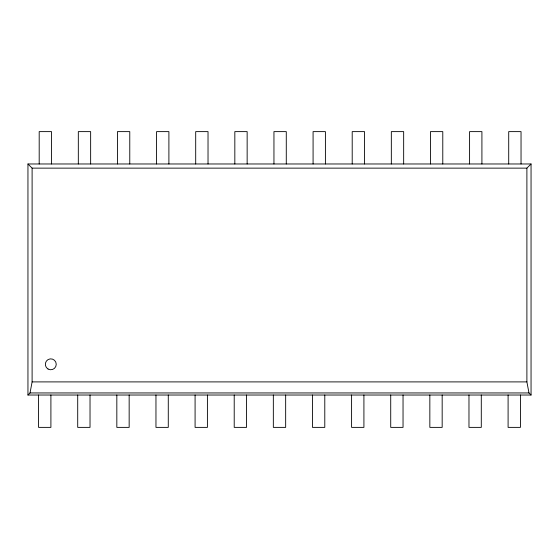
<?xml version="1.0" encoding="UTF-8"?>
<svg xmlns="http://www.w3.org/2000/svg" width="559" height="559" viewBox="0 0 559 559"><rect width="100%" height="100%" fill="white"/><g stroke="black" fill="none" stroke-linecap="round" stroke-linejoin="round"><path stroke-width="0.84" d="M27.95 395.024L30.025 392.949L32.108 381.902L32.108 168.133L27.95 163.976L27.95 395.024L531.05 395.024L531.05 163.976L27.95 163.976M32.108 168.133L526.892 168.133L531.05 163.976M32.108 381.902L526.892 381.902L528.975 392.949L531.05 395.024M30.025 392.949L528.975 392.949M526.892 168.133L526.892 381.902M521.037 163.976L521.037 131.624L508.711 131.624L508.711 163.976M520.422 395.024L520.422 427.376L508.096 427.376L508.096 395.024M481.914 163.976L481.914 131.624L469.588 131.624L469.588 163.976M481.292 395.024L481.292 427.376L468.973 427.376L468.973 395.024M442.784 163.976L442.784 131.624L430.458 131.624L430.458 163.976M442.169 395.024L442.169 427.376L429.843 427.376L429.843 395.024M403.661 163.976L403.661 131.624L391.335 131.624L391.335 163.976M403.039 395.024L403.039 427.376L390.72 427.376L390.72 395.024M364.531 163.976L364.531 131.624L352.205 131.624L352.205 163.976M363.916 395.024L363.916 427.376L351.59 427.376L351.59 395.024M325.408 163.976L325.408 131.624L313.082 131.624L313.082 163.976M324.786 395.024L324.786 427.376L312.467 427.376L312.467 395.024M286.278 163.976L286.278 131.624L273.952 131.624L273.952 163.976M285.663 395.024L285.663 427.376L273.337 427.376L273.337 395.024M247.148 163.976L247.148 131.624L234.829 131.624L234.829 163.976M246.533 395.024L246.533 427.376L234.214 427.376L234.214 395.024M208.025 163.976L208.025 131.624L195.699 131.624L195.699 163.976M207.41 395.024L207.41 427.376L195.084 427.376L195.084 395.024M168.895 163.976L168.895 131.624L156.576 131.624L156.576 163.976M168.28 395.024L168.28 427.376L155.961 427.376L155.961 395.024M129.772 163.976L129.772 131.624L117.446 131.624L117.446 163.976M129.157 395.024L129.157 427.376L116.831 427.376L116.831 395.024M90.642 163.976L90.642 131.624L78.323 131.624L78.323 163.976M90.027 395.024L90.027 427.376L77.708 427.376L77.708 395.024M51.519 163.976L51.519 131.624L39.193 131.624L39.193 163.976M50.904 395.024L50.904 427.376L38.578 427.376L38.578 395.024M48.06 369.031A5.45 5.45 0 0 0 56.242 364.307A5.45 5.45 0 0 0 48.06 359.584A5.45 5.45 0 0 0 48.06 369.031"/></g></svg>
